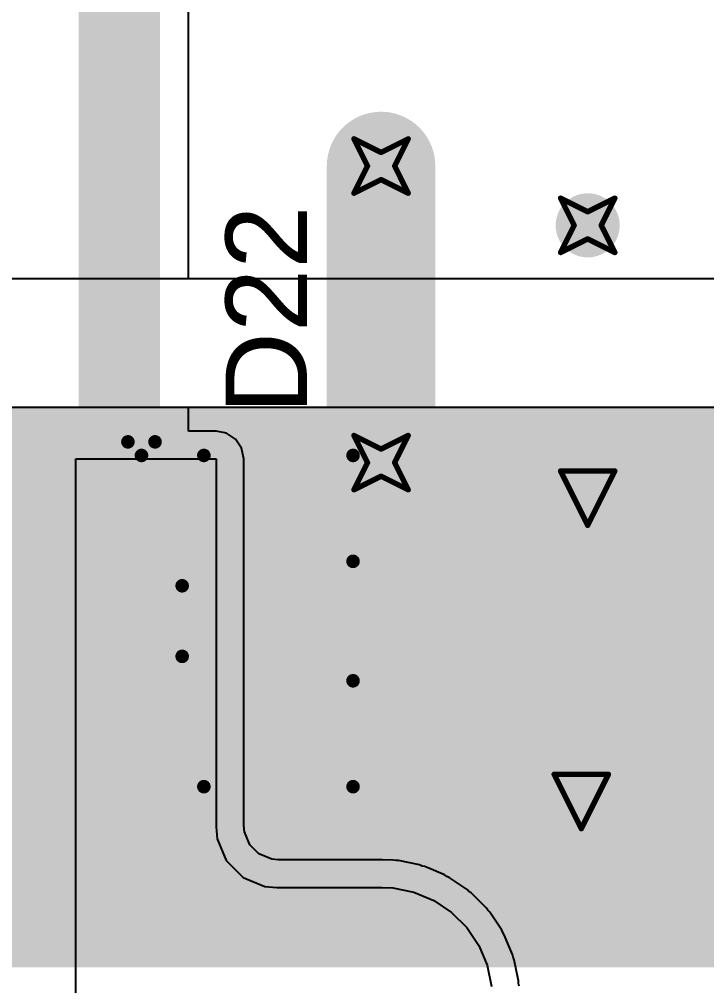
# Model space of a CAD drawing. Header units: inches. Extents: x -0.03 to 9.71, y 0.01 to 4.44.
# Drawn here: x 3.7582 to 4.0116, y 0.7633 to 1.1192 of the extents above; entities that cross this region are included whole.
import ezdxf

# ---------------------------------------------------------------- set-up
doc = ezdxf.new("R2010")
doc.units = ezdxf.units.IN
doc.header["$MEASUREMENT"] = 0
for name, color, linetype in [('Bottom Layer', 5, 'Continuous'), ('Bottom Solder', 6, 'Continuous'), ('Drill Drawing', 1, 'Continuous'), ('Layer 1', 16, 'Continuous'), ('Layer 2', 76, 'Continuous'), ('Top Layer', 1, 'Continuous'), ('Top Overlay', 2, 'Continuous'), ('Top Paste', 8, 'Continuous'), ('Top Solder', 216, 'Continuous'), ('Via Holes', 16, 'Continuous')]:
    doc.layers.add(name, color=color, linetype=linetype)
doc.styles.add('Arial', font='', dxfattribs={"height": 0.2})
doc.styles.get('Arial').set_extended_font_data('Arial')

# ---------------------------------------------------------------- blocks, each defined once
blk = doc.blocks.new('SOT_23_105')
at = {"layer": 'Top Layer'}
for points in [[(-0.01614, 0.05748), (0.01614, 0.05748), (0.01614, 0.02126), (-0.01614, 0.02126)], [(-0.05354, -0.02126), (-0.02126, -0.02126), (-0.02126, -0.05748), (-0.05354, -0.05748)], [(0.02126, -0.02126), (0.05354, -0.02126), (0.05354, -0.05748), (0.02126, -0.05748)]]:
    blk.add_hatch(color=1, dxfattribs=at).paths.add_polyline_path(points)
at = {"layer": 'Top Paste'}
for points in [[(-0.01614, 0.05748), (0.01614, 0.05748), (0.01614, 0.02126), (-0.01614, 0.02126)], [(-0.05354, -0.02126), (-0.02126, -0.02126), (-0.02126, -0.05748), (-0.05354, -0.05748)], [(0.02126, -0.02126), (0.05354, -0.02126), (0.05354, -0.05748), (0.02126, -0.05748)]]:
    blk.add_hatch(color=8, dxfattribs=at).paths.add_polyline_path(points)
at = {"layer": 'Top Solder'}
for points in [[(-0.02014, 0.06148), (0.02014, 0.06148), (0.02014, 0.01726), (-0.02014, 0.01726)], [(-0.05754, -0.01726), (-0.01726, -0.01726), (-0.01726, -0.06148), (-0.05754, -0.06148)], [(0.01726, -0.01726), (0.05754, -0.01726), (0.05754, -0.06148), (0.01726, -0.06148)]]:
    blk.add_hatch(color=216, dxfattribs=at).paths.add_polyline_path(points)
at = {"layer": 'Top Overlay'}
for points in [[(-0.061, -0.023, 0.005, 0.005, 0), (-0.061, 0.032, 0.005, 0.005, 0)], [(-0.022, 0.032, 0.005, 0.005, 0), (-0.061, 0.032, 0.005, 0.005, 0)], [(0.061, 0.032, 0.005, 0.005, 0), (0.022, 0.032, 0.005, 0.005, 0)], [(0.061, -0.023, 0.005, 0.005, 0), (0.061, 0.032, 0.005, 0.005, 0)], [(0.013, -0.031, 0.005, 0.005, 0), (-0.013, -0.031, 0.005, 0.005, 0)], [(-0.061, -0.046, 0.005, 0.005, 0), (-0.066, -0.041, 0.005, 0.005, 0)], [(-0.066, -0.051, 0.005, 0.005, 0), (-0.066, -0.041, 0.005, 0.005, 0)], [(-0.066, -0.051, 0.005, 0.005, 0), (-0.061, -0.046, 0.005, 0.005, 0)]]:
    blk.add_lwpolyline(points, format="xyseb", dxfattribs=at)
for points in [[(-0.06225, 0.032, 0.0025, 0.0025, 1), (-0.05975, 0.032, 0.0025, 0.0025, 1)], [(-0.06225, 0.032, 0.0025, 0.0025, 1), (-0.05975, 0.032, 0.0025, 0.0025, 1)], [(-0.02325, 0.032, 0.0025, 0.0025, 1), (-0.02075, 0.032, 0.0025, 0.0025, 1)], [(0.02075, 0.032, 0.0025, 0.0025, 1), (0.02325, 0.032, 0.0025, 0.0025, 1)], [(0.05975, 0.032, 0.0025, 0.0025, 1), (0.06225, 0.032, 0.0025, 0.0025, 1)], [(0.05975, 0.032, 0.0025, 0.0025, 1), (0.06225, 0.032, 0.0025, 0.0025, 1)], [(-0.06225, -0.023, 0.0025, 0.0025, 1), (-0.05975, -0.023, 0.0025, 0.0025, 1)], [(0.05975, -0.023, 0.0025, 0.0025, 1), (0.06225, -0.023, 0.0025, 0.0025, 1)], [(-0.01425, -0.031, 0.0025, 0.0025, 1), (-0.01175, -0.031, 0.0025, 0.0025, 1)], [(0.01175, -0.031, 0.0025, 0.0025, 1), (0.01425, -0.031, 0.0025, 0.0025, 1)], [(-0.06725, -0.041, 0.0025, 0.0025, 1), (-0.06475, -0.041, 0.0025, 0.0025, 1)], [(-0.06725, -0.041, 0.0025, 0.0025, 1), (-0.06475, -0.041, 0.0025, 0.0025, 1)], [(-0.06225, -0.046, 0.0025, 0.0025, 1), (-0.05975, -0.046, 0.0025, 0.0025, 1)], [(-0.06225, -0.046, 0.0025, 0.0025, 1), (-0.05975, -0.046, 0.0025, 0.0025, 1)], [(-0.06725, -0.051, 0.0025, 0.0025, 1), (-0.06475, -0.051, 0.0025, 0.0025, 1)], [(-0.06725, -0.051, 0.0025, 0.0025, 1), (-0.06475, -0.051, 0.0025, 0.0025, 1)]]:
    blk.add_lwpolyline(points, format="xyseb", close=True, dxfattribs=at)

msp = doc.modelspace()

# ---------------------------------------------------------------- hatches: boundary and pattern name
at = {"layer": 'Bottom Layer'}
h = msp.add_hatch(color=5, dxfattribs=at)
edge = h.paths.add_edge_path()
edge.add_arc((3.89154, 1.06516), 0.01181, 0, 360)
h = msp.add_hatch(color=5, dxfattribs=at)
edge = h.paths.add_edge_path()
edge.add_arc((3.96772, 1.04331), 0.01181, 0, 360)
h = msp.add_hatch(color=5, dxfattribs=at)
edge = h.paths.add_edge_path()
edge.add_arc((3.89154, 0.95591), 0.01181, 0, 360)
h = msp.add_hatch(color=5, dxfattribs=at)
edge = h.paths.add_edge_path()
edge.add_arc((3.96772, 0.94283), 0.02362, 0, 360)
h = msp.add_hatch(color=5, dxfattribs=at)
edge = h.paths.add_edge_path()
edge.add_arc((3.96535, 0.8311), 0.02362, 0, 360)
at = {"layer": 'Bottom Solder'}
msp.add_hatch(color=6, dxfattribs=at).paths.add_polyline_path([(0.02514, 0.77), (4.30557, 0.77), (4.30557, 0.97638), (0.02514, 0.97638)])
at = {"layer": 'Layer 1'}
h = msp.add_hatch(color=16, dxfattribs=at)
edge = h.paths.add_edge_path()
edge.add_arc((3.89154, 1.06516), 0.01181, 0, 360)
h = msp.add_hatch(color=16, dxfattribs=at)
edge = h.paths.add_edge_path()
edge.add_arc((3.96772, 1.04331), 0.01181, 0, 360)
h = msp.add_hatch(color=16, dxfattribs=at)
edge = h.paths.add_edge_path()
edge.add_arc((3.89154, 0.95591), 0.01181, 0, 360)
h = msp.add_hatch(color=16, dxfattribs=at)
edge = h.paths.add_edge_path()
edge.add_arc((3.96772, 0.94283), 0.02362, 0, 360)
h = msp.add_hatch(color=16, dxfattribs=at)
edge = h.paths.add_edge_path()
edge.add_arc((3.96535, 0.8311), 0.02362, 0, 360)
at = {"layer": 'Layer 2'}
h = msp.add_hatch(color=76, dxfattribs=at)
edge = h.paths.add_edge_path()
edge.add_arc((3.89154, 1.06516), 0.01181, 0, 360)
h = msp.add_hatch(color=76, dxfattribs=at)
edge = h.paths.add_edge_path()
edge.add_arc((3.96772, 1.04331), 0.01181, 0, 360)
h = msp.add_hatch(color=76, dxfattribs=at)
edge = h.paths.add_edge_path()
edge.add_arc((3.89154, 0.95591), 0.01181, 0, 360)
h = msp.add_hatch(color=76, dxfattribs=at)
edge = h.paths.add_edge_path()
edge.add_arc((3.96772, 0.94283), 0.02362, 0, 360)
h = msp.add_hatch(color=76, dxfattribs=at)
edge = h.paths.add_edge_path()
edge.add_arc((3.96535, 0.8311), 0.02362, 0, 360)
at = {"layer": 'Top Layer'}
h = msp.add_hatch(color=1, dxfattribs=at)
edge = h.paths.add_edge_path()
edge.add_arc((3.89154, 1.06516), 0.01181, 0, 360)
h = msp.add_hatch(color=1, dxfattribs=at)
edge = h.paths.add_edge_path()
edge.add_arc((3.96772, 1.04331), 0.01181, 0, 360)
h = msp.add_hatch(color=1, dxfattribs=at)
edge = h.paths.add_edge_path()
edge.add_arc((3.89154, 0.95591), 0.01181, 0, 360)
h = msp.add_hatch(color=1, dxfattribs=at)
edge = h.paths.add_edge_path()
edge.add_arc((3.96772, 0.94283), 0.02362, 0, 360)
h = msp.add_hatch(color=1, dxfattribs=at)
edge = h.paths.add_edge_path()
edge.add_arc((3.96535, 0.8311), 0.02362, 0, 360)
at = {"layer": 'Via Holes'}
h = msp.add_hatch(color=7, dxfattribs=at)
edge = h.paths.add_edge_path()
edge.add_arc((3.89154, 1.06516), 0.00591, 0, 360)
h = msp.add_hatch(color=7, dxfattribs=at)
edge = h.paths.add_edge_path()
edge.add_arc((3.96772, 1.04331), 0.00591, 0, 360)
h = msp.add_hatch(color=7, dxfattribs=at)
edge = h.paths.add_edge_path()
edge.add_arc((3.89154, 0.95591), 0.00591, 0, 360)
h = msp.add_hatch(color=7, dxfattribs=at)
edge = h.paths.add_edge_path()
edge.add_arc((3.96772, 0.94283), 0.01378, 0, 360)
h = msp.add_hatch(color=7, dxfattribs=at)
edge = h.paths.add_edge_path()
edge.add_arc((3.96535, 0.8311), 0.01378, 0, 360)

# ---------------------------------------------------------------- linework, layer by layer
at = {"layer": 'Bottom Layer'}
for p, q in [((4.30557, 1.02362), (0.02514, 1.02362)), ((0.02514, 0.97638), (4.30557, 0.97638))]:
    msp.add_line(p, q, dxfattribs=at)
msp.add_lwpolyline([(3.89154, 0.95591, 0.04, 0.04, 0), (3.89154, 1.06516, 0.04, 0.04, 0)], format="xyseb", dxfattribs=at)
for points in [[(3.88154, 1.06516, 0.02, 0.02, 1), (3.90154, 1.06516, 0.02, 0.02, 1)], [(3.88154, 0.95591, 0.02, 0.02, 1), (3.90154, 0.95591, 0.02, 0.02, 1)]]:
    msp.add_lwpolyline(points, format="xyseb", close=True, dxfattribs=at)
at = {"layer": 'Drill Drawing'}
for points in [[(3.88154, 1.07516, 0.002, 0.002, 0), (3.89154, 1.07016, 0.002, 0.002, 0)], [(3.88154, 1.07516, 0.002, 0.002, 0), (3.88654, 1.06516, 0.002, 0.002, 0)], [(3.89154, 1.07016, 0.002, 0.002, 0), (3.90154, 1.07516, 0.002, 0.002, 0)], [(3.89654, 1.06516, 0.002, 0.002, 0), (3.90154, 1.07516, 0.002, 0.002, 0)], [(3.88154, 1.05516, 0.002, 0.002, 0), (3.88654, 1.06516, 0.002, 0.002, 0)], [(3.89654, 1.06516, 0.002, 0.002, 0), (3.90154, 1.05516, 0.002, 0.002, 0)], [(3.88154, 1.05516, 0.002, 0.002, 0), (3.89154, 1.06016, 0.002, 0.002, 0)], [(3.89154, 1.06016, 0.002, 0.002, 0), (3.90154, 1.05516, 0.002, 0.002, 0)], [(3.95772, 1.05331, 0.002, 0.002, 0), (3.96772, 1.04831, 0.002, 0.002, 0)], [(3.95772, 1.05331, 0.002, 0.002, 0), (3.96272, 1.04331, 0.002, 0.002, 0)], [(3.96772, 1.04831, 0.002, 0.002, 0), (3.97772, 1.05331, 0.002, 0.002, 0)], [(3.97272, 1.04331, 0.002, 0.002, 0), (3.97772, 1.05331, 0.002, 0.002, 0)], [(3.95772, 1.03331, 0.002, 0.002, 0), (3.96272, 1.04331, 0.002, 0.002, 0)], [(3.97272, 1.04331, 0.002, 0.002, 0), (3.97772, 1.03331, 0.002, 0.002, 0)], [(3.95772, 1.03331, 0.002, 0.002, 0), (3.96772, 1.03831, 0.002, 0.002, 0)], [(3.96772, 1.03831, 0.002, 0.002, 0), (3.97772, 1.03331, 0.002, 0.002, 0)], [(3.88154, 0.96591, 0.002, 0.002, 0), (3.89154, 0.96091, 0.002, 0.002, 0)], [(3.88154, 0.96591, 0.002, 0.002, 0), (3.88654, 0.95591, 0.002, 0.002, 0)], [(3.89154, 0.96091, 0.002, 0.002, 0), (3.90154, 0.96591, 0.002, 0.002, 0)], [(3.89654, 0.95591, 0.002, 0.002, 0), (3.90154, 0.96591, 0.002, 0.002, 0)], [(3.88154, 0.94591, 0.002, 0.002, 0), (3.88654, 0.95591, 0.002, 0.002, 0)], [(3.89654, 0.95591, 0.002, 0.002, 0), (3.90154, 0.94591, 0.002, 0.002, 0)], [(3.88154, 0.94591, 0.002, 0.002, 0), (3.89154, 0.95091, 0.002, 0.002, 0)], [(3.89154, 0.95091, 0.002, 0.002, 0), (3.90154, 0.94591, 0.002, 0.002, 0)], [(3.95772, 0.95283, 0.002, 0.002, 0), (3.97772, 0.95283, 0.002, 0.002, 0)], [(3.95772, 0.95283, 0.002, 0.002, 0), (3.96772, 0.93283, 0.002, 0.002, 0)], [(3.96772, 0.93283, 0.002, 0.002, 0), (3.97772, 0.95283, 0.002, 0.002, 0)], [(3.95535, 0.8411, 0.002, 0.002, 0), (3.97535, 0.8411, 0.002, 0.002, 0)], [(3.95535, 0.8411, 0.002, 0.002, 0), (3.96535, 0.8211, 0.002, 0.002, 0)], [(3.96535, 0.8211, 0.002, 0.002, 0), (3.97535, 0.8411, 0.002, 0.002, 0)]]:
    msp.add_lwpolyline(points, format="xyseb", dxfattribs=at)
for points in [[(3.88104, 1.07516, 0.001, 0.001, 1), (3.88204, 1.07516, 0.001, 0.001, 1)], [(3.88104, 1.07516, 0.001, 0.001, 1), (3.88204, 1.07516, 0.001, 0.001, 1)], [(3.90104, 1.07516, 0.001, 0.001, 1), (3.90204, 1.07516, 0.001, 0.001, 1)], [(3.90104, 1.07516, 0.001, 0.001, 1), (3.90204, 1.07516, 0.001, 0.001, 1)], [(3.89104, 1.07016, 0.001, 0.001, 1), (3.89204, 1.07016, 0.001, 0.001, 1)], [(3.89104, 1.07016, 0.001, 0.001, 1), (3.89204, 1.07016, 0.001, 0.001, 1)], [(3.88604, 1.06516, 0.001, 0.001, 1), (3.88704, 1.06516, 0.001, 0.001, 1)], [(3.88604, 1.06516, 0.001, 0.001, 1), (3.88704, 1.06516, 0.001, 0.001, 1)], [(3.89604, 1.06516, 0.001, 0.001, 1), (3.89704, 1.06516, 0.001, 0.001, 1)], [(3.89604, 1.06516, 0.001, 0.001, 1), (3.89704, 1.06516, 0.001, 0.001, 1)], [(3.89104, 1.06016, 0.001, 0.001, 1), (3.89204, 1.06016, 0.001, 0.001, 1)], [(3.89104, 1.06016, 0.001, 0.001, 1), (3.89204, 1.06016, 0.001, 0.001, 1)], [(3.88104, 1.05516, 0.001, 0.001, 1), (3.88204, 1.05516, 0.001, 0.001, 1)], [(3.88104, 1.05516, 0.001, 0.001, 1), (3.88204, 1.05516, 0.001, 0.001, 1)], [(3.90104, 1.05516, 0.001, 0.001, 1), (3.90204, 1.05516, 0.001, 0.001, 1)], [(3.90104, 1.05516, 0.001, 0.001, 1), (3.90204, 1.05516, 0.001, 0.001, 1)], [(3.95722, 1.05331, 0.001, 0.001, 1), (3.95822, 1.05331, 0.001, 0.001, 1)], [(3.95722, 1.05331, 0.001, 0.001, 1), (3.95822, 1.05331, 0.001, 0.001, 1)], [(3.97722, 1.05331, 0.001, 0.001, 1), (3.97822, 1.05331, 0.001, 0.001, 1)], [(3.97722, 1.05331, 0.001, 0.001, 1), (3.97822, 1.05331, 0.001, 0.001, 1)], [(3.96722, 1.04831, 0.001, 0.001, 1), (3.96822, 1.04831, 0.001, 0.001, 1)], [(3.96722, 1.04831, 0.001, 0.001, 1), (3.96822, 1.04831, 0.001, 0.001, 1)], [(3.96222, 1.04331, 0.001, 0.001, 1), (3.96322, 1.04331, 0.001, 0.001, 1)], [(3.96222, 1.04331, 0.001, 0.001, 1), (3.96322, 1.04331, 0.001, 0.001, 1)], [(3.97222, 1.04331, 0.001, 0.001, 1), (3.97322, 1.04331, 0.001, 0.001, 1)], [(3.97222, 1.04331, 0.001, 0.001, 1), (3.97322, 1.04331, 0.001, 0.001, 1)], [(3.96722, 1.03831, 0.001, 0.001, 1), (3.96822, 1.03831, 0.001, 0.001, 1)], [(3.96722, 1.03831, 0.001, 0.001, 1), (3.96822, 1.03831, 0.001, 0.001, 1)], [(3.95722, 1.03331, 0.001, 0.001, 1), (3.95822, 1.03331, 0.001, 0.001, 1)], [(3.95722, 1.03331, 0.001, 0.001, 1), (3.95822, 1.03331, 0.001, 0.001, 1)], [(3.97722, 1.03331, 0.001, 0.001, 1), (3.97822, 1.03331, 0.001, 0.001, 1)], [(3.97722, 1.03331, 0.001, 0.001, 1), (3.97822, 1.03331, 0.001, 0.001, 1)], [(3.88104, 0.96591, 0.001, 0.001, 1), (3.88204, 0.96591, 0.001, 0.001, 1)], [(3.88104, 0.96591, 0.001, 0.001, 1), (3.88204, 0.96591, 0.001, 0.001, 1)], [(3.90104, 0.96591, 0.001, 0.001, 1), (3.90204, 0.96591, 0.001, 0.001, 1)], [(3.90104, 0.96591, 0.001, 0.001, 1), (3.90204, 0.96591, 0.001, 0.001, 1)], [(3.89104, 0.96091, 0.001, 0.001, 1), (3.89204, 0.96091, 0.001, 0.001, 1)], [(3.89104, 0.96091, 0.001, 0.001, 1), (3.89204, 0.96091, 0.001, 0.001, 1)], [(3.88604, 0.95591, 0.001, 0.001, 1), (3.88704, 0.95591, 0.001, 0.001, 1)], [(3.88604, 0.95591, 0.001, 0.001, 1), (3.88704, 0.95591, 0.001, 0.001, 1)], [(3.89604, 0.95591, 0.001, 0.001, 1), (3.89704, 0.95591, 0.001, 0.001, 1)], [(3.89604, 0.95591, 0.001, 0.001, 1), (3.89704, 0.95591, 0.001, 0.001, 1)], [(3.89104, 0.95091, 0.001, 0.001, 1), (3.89204, 0.95091, 0.001, 0.001, 1)], [(3.89104, 0.95091, 0.001, 0.001, 1), (3.89204, 0.95091, 0.001, 0.001, 1)], [(3.95722, 0.95283, 0.001, 0.001, 1), (3.95822, 0.95283, 0.001, 0.001, 1)], [(3.95722, 0.95283, 0.001, 0.001, 1), (3.95822, 0.95283, 0.001, 0.001, 1)], [(3.97722, 0.95283, 0.001, 0.001, 1), (3.97822, 0.95283, 0.001, 0.001, 1)], [(3.97722, 0.95283, 0.001, 0.001, 1), (3.97822, 0.95283, 0.001, 0.001, 1)], [(3.88104, 0.94591, 0.001, 0.001, 1), (3.88204, 0.94591, 0.001, 0.001, 1)], [(3.88104, 0.94591, 0.001, 0.001, 1), (3.88204, 0.94591, 0.001, 0.001, 1)], [(3.90104, 0.94591, 0.001, 0.001, 1), (3.90204, 0.94591, 0.001, 0.001, 1)], [(3.90104, 0.94591, 0.001, 0.001, 1), (3.90204, 0.94591, 0.001, 0.001, 1)], [(3.96722, 0.93283, 0.001, 0.001, 1), (3.96822, 0.93283, 0.001, 0.001, 1)], [(3.96722, 0.93283, 0.001, 0.001, 1), (3.96822, 0.93283, 0.001, 0.001, 1)], [(3.95485, 0.8411, 0.001, 0.001, 1), (3.95585, 0.8411, 0.001, 0.001, 1)], [(3.95485, 0.8411, 0.001, 0.001, 1), (3.95585, 0.8411, 0.001, 0.001, 1)], [(3.97485, 0.8411, 0.001, 0.001, 1), (3.97585, 0.8411, 0.001, 0.001, 1)], [(3.97485, 0.8411, 0.001, 0.001, 1), (3.97585, 0.8411, 0.001, 0.001, 1)], [(3.96485, 0.8211, 0.001, 0.001, 1), (3.96585, 0.8211, 0.001, 0.001, 1)], [(3.96485, 0.8211, 0.001, 0.001, 1), (3.96585, 0.8211, 0.001, 0.001, 1)]]:
    msp.add_lwpolyline(points, format="xyseb", close=True, dxfattribs=at)
at = {"layer": 'Layer 1'}
for p, q in [((4.30557, 1.02362), (0.02514, 1.02362)), ((0.02514, 0.97638), (4.30557, 0.97638))]:
    msp.add_line(p, q, dxfattribs=at)
at = {"layer": 'Layer 2'}
for p, q in [((4.30557, 1.02362), (0.02514, 1.02362)), ((0.02514, 0.97638), (4.30557, 0.97638))]:
    msp.add_line(p, q, dxfattribs=at)
at = {"layer": 'Top Layer'}
for p, q in [((3.82057, 1.02362), (3.82057, 1.21084)), ((4.30557, 1.02362), (3.82057, 1.02362)), ((3.82057, 0.96752), (3.82057, 0.97638)), ((3.82057, 0.97638), (4.30557, 0.97638)), ((3.83071, 0.96752), (3.82057, 0.96752)), ((3.83461, 0.96674), (3.83071, 0.96752)), ((3.83792, 0.96453), (3.83461, 0.96674)), ((3.84013, 0.96123), (3.83792, 0.96453)), ((3.8409, 0.95732), (3.84013, 0.96123)), ((3.77895, 0.59167), (3.77895, 0.95732)), ((3.77895, 0.95732), (3.83071, 0.95732)), ((3.83071, 0.95732), (3.83071, 0.82177)), ((3.84091, 0.82227), (3.8409, 0.95732)), ((3.84114, 0.8199), (3.84091, 0.82227)), ((3.83071, 0.82177), (3.83071, 0.82177)), ((3.83071, 0.82177), (3.83114, 0.8174)), ((3.84312, 0.8151), (3.84114, 0.8199)), ((3.83114, 0.8174), (3.83448, 0.80933)), ((3.84643, 0.81179), (3.84312, 0.8151)), ((3.85123, 0.80981), (3.84643, 0.81179)), ((3.83448, 0.80933), (3.84066, 0.80315)), ((3.8536, 0.80958), (3.85123, 0.80981)), ((3.89195, 0.80958), (3.8536, 0.80958)), ((3.892, 0.80957), (3.89195, 0.80958)), ((3.89205, 0.80957), (3.892, 0.80957)), ((3.89601, 0.80954), (3.89205, 0.80957)), ((3.89698, 0.80933), (3.89601, 0.80954)), ((3.89797, 0.80932), (3.89698, 0.80933)), ((3.90573, 0.80772), (3.89797, 0.80932)), ((3.90665, 0.80733), (3.90573, 0.80772)), ((3.90762, 0.80714), (3.90665, 0.80733)), ((3.91492, 0.80407), (3.90762, 0.80714)), ((3.84066, 0.80315), (3.84873, 0.79981)), ((3.91575, 0.80351), (3.91492, 0.80407)), ((3.91666, 0.80313), (3.91575, 0.80351)), ((3.92324, 0.79871), (3.91666, 0.80313)), ((3.84873, 0.79981), (3.8531, 0.79938)), ((3.8531, 0.79938), (3.89195, 0.79938)), ((3.89195, 0.79938), (3.89195, 0.79938)), ((3.89195, 0.79938), (3.89591, 0.79934)), ((3.89591, 0.79934), (3.90367, 0.79774)), ((3.90367, 0.79774), (3.91097, 0.79467)), ((3.92394, 0.79801), (3.92324, 0.79871)), ((3.92476, 0.79746), (3.92394, 0.79801)), ((3.93036, 0.79186), (3.92476, 0.79746)), ((3.91097, 0.79467), (3.91755, 0.79025)), ((3.91755, 0.79025), (3.92315, 0.78465)), ((3.93091, 0.79103), (3.93036, 0.79186)), ((3.93162, 0.79033), (3.93091, 0.79103)), ((3.93604, 0.78376), (3.93162, 0.79033)), ((3.92315, 0.78465), (3.92757, 0.77807)), ((3.93642, 0.78284), (3.93604, 0.78376)), ((3.93697, 0.78202), (3.93642, 0.78284)), ((3.94004, 0.77471), (3.93697, 0.78202)), ((3.92757, 0.77807), (3.93064, 0.77077)), ((3.94024, 0.77374), (3.94004, 0.77471)), ((3.94063, 0.77283), (3.94024, 0.77374)), ((3.94223, 0.76507), (3.94063, 0.77283)), ((3.93064, 0.77077), (3.93224, 0.76301)), ((3.94224, 0.76408), (3.94223, 0.76507)), ((3.94244, 0.76311), (3.94224, 0.76408))]:
    msp.add_line(p, q, dxfattribs=at)
for points in [[(3.79508, 0.92815, 0.03, 0.03, 0), (3.79508, 1.23584, 0.03, 0.03, 0)], [(3.89154, 0.95591, 0.04, 0.04, 0), (3.89154, 1.06437, 0.04, 0.04, 0)], [(3.80689, 0.91634, 0.02, 0.02, -0.414214), (3.79508, 0.92815, 0.02, 0.02, 0)], [(3.80689, 0.83957, 0.04, 0.04, 0), (3.80689, 0.91555, 0.04, 0.04, 0)]]:
    msp.add_lwpolyline(points, format="xyseb", dxfattribs=at)
for points in [[(3.88154, 1.06437, 0.02, 0.02, 1), (3.90154, 1.06437, 0.02, 0.02, 1)], [(3.88154, 0.95591, 0.02, 0.02, 1), (3.90154, 0.95591, 0.02, 0.02, 1)], [(3.78758, 0.92815, 0.015, 0.015, 1), (3.80258, 0.92815, 0.015, 0.015, 1)], [(3.79008, 0.92815, 0.01, 0.01, 1), (3.80008, 0.92815, 0.01, 0.01, 1)], [(3.79689, 0.91555, 0.02, 0.02, 1), (3.81689, 0.91555, 0.02, 0.02, 1)], [(3.80189, 0.91634, 0.01, 0.01, 1), (3.81189, 0.91634, 0.01, 0.01, 1)], [(3.79689, 0.83957, 0.02, 0.02, 1), (3.81689, 0.83957, 0.02, 0.02, 1)]]:
    msp.add_lwpolyline(points, format="xyseb", close=True, dxfattribs=at)

# ---------------------------------------------------------------- block references
at = {"rotation": 270}
msp.add_blockref('SOT_23_105', (3.84921, 0.89756), dxfattribs=at)

# ---------------------------------------------------------------- texts
at = {"layer": 'Top Overlay', "style": 'Arial'}
msp.add_text('D22', height=0.03, rotation=90, dxfattribs=at).set_placement((3.86421, 0.97373))

doc.saveas('drawing.dxf')
